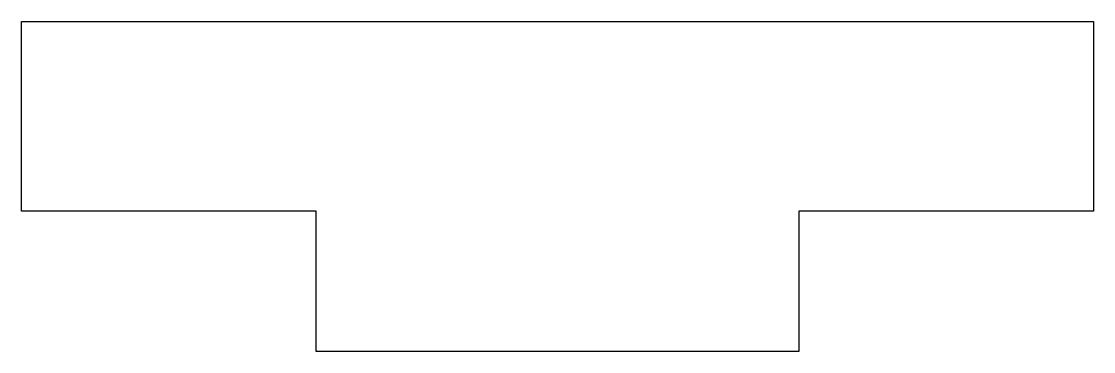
# Model space of a CAD drawing. Header units: millimetres. Extents: x 86 to 346, y -148 to -68.
import ezdxf

# ---------------------------------------------------------------- set-up
doc = ezdxf.new("R2010")
doc.units = ezdxf.units.MM

msp = doc.modelspace()

# ---------------------------------------------------------------- linework, layer by layer
for p, q in [((85.5, -114.5), (85.5, -68.5)), ((85.5, -68.5), (345.5, -68.5)), ((345.5, -68.5), (345.5, -114.5)), ((157, -114.5), (85.5, -114.5)), ((157, -148.5), (157, -114.5)), ((345.5, -114.5), (274, -114.5)), ((274, -114.5), (274, -148.5)), ((274, -148.5), (157, -148.5))]:
    msp.add_line(p, q)

doc.saveas('drawing.dxf')
